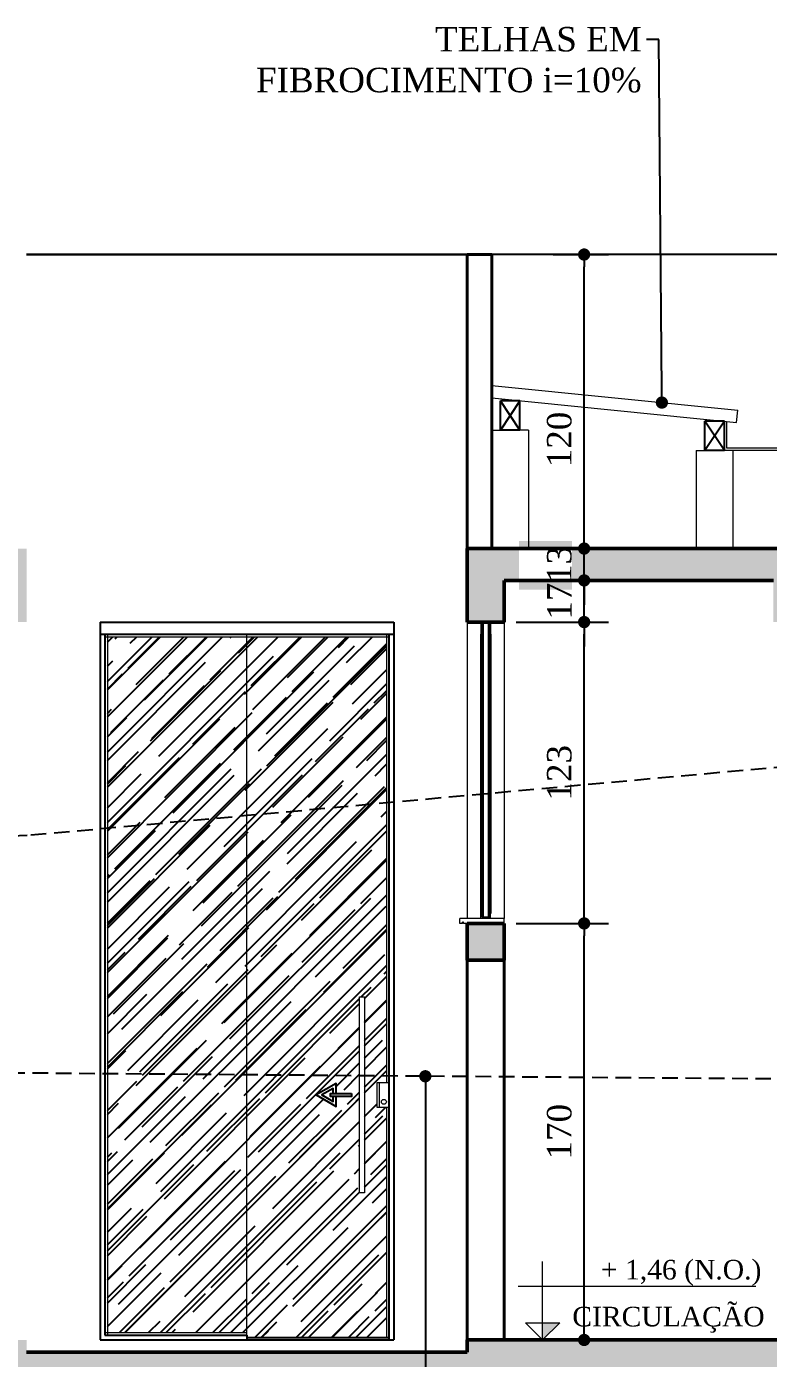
# Model space of a CAD drawing. Header units: millimetres. Extents: x 81693 to 98868, y 6565 to 11437.
# Drawn here: x 91527 to 91830, y 8896 to 9440 of the extents above; entities that cross this region are included whole.
import ezdxf
from ezdxf import colors
from ezdxf.entities.mleader import LeaderData, LeaderLine
from ezdxf.math import Vec2, Vec3

# ---------------------------------------------------------------- set-up
doc = ezdxf.new("R2010")
doc.units = ezdxf.units.MM
doc.linetypes.add('HIDDEN', pattern=[9.525, 6.35, -3.175])
for name, color, linetype, lineweight in [('Cotas', 12, 'Continuous', 5), ('Fachadas - Varanda', 3, 'Continuous', 30), ('Hachura', 1, 'Continuous', 9), ('Parede Baixa', 5, 'Continuous', 50), ('Parede Corte', 4, 'Continuous', 40), ('Pilares Sub-solo', 7, 'Continuous', 70), ('Pisos Externos', 15, 'Continuous', 9), ('Portas - Janelas', 2, 'Continuous', 20)]:
    doc.layers.add(name, color=color, linetype=linetype, lineweight=lineweight)
for name, color, linetype in [('Fechamento Varanda', 3, 'Continuous'), ('Grama', 84, 'Continuous'), ('Piso', 55, 'Continuous'), ('Piso Lay-out', 19, 'Continuous'), ('PN010', 1, 'Continuous'), ('PORTAS', 3, 'Continuous'), ('Portas-Cotas', 2, 'Continuous'), ('Projeção Janela - Viga', 1, 'HIDDEN'), ('Projeção perfil', 74, 'HIDDEN')]:
    doc.layers.add(name, color=color, linetype=linetype)
doc.styles.add('Valéria', font='romantic.ttf', dxfattribs={"height": 10})
doc.styles.add('Valéria1', font='romantic.ttf', dxfattribs={"height": 10})
doc.dimstyles.new('Cota - 50', dxfattribs={"dimtxt": 10, "dimasz": 5, "dimexe": 10, "dimexo": 20, "dimgap": 5, "dimtad": 1, "dimtxsty": 'Valéria', "dimblk": 'DOT', "dimcen": 0, "dimclrd": 12, "dimclre": 12, "dimclrt": 2, "dimazin": 2, "dimtfac": 1, "dimtix": 1, "dimtmove": 0, "dimatfit": 3, "dimldrblk": 'DOT', "dimfxl": 1, "dimarcsym": 0})
pattern_1 = [(95, (24631.961, 6959.92), (14.009465, 11.755338), [1.905, -20.955]), (40, (24631.961, 6959.92), (-16.0018453, 11.017673), [1.524, -16.7640584]), (145.451445, (24633.128, 6960.9), (-1.9923798, 22.77301), [1.619001, -17.8090245]), (91.1842, (24628.37, 6963.513), (22.141024, 16.195341), [2.8575, -31.4325]), (141.635558, (24630.214, 6964.862), (-0.708662, 34.282676), [2.428502, -26.713561]), (36.18415, (24628.37, 6963.513), (-0.708662, 34.282676), [2.285997, -25.145973]), (66, (24631.063, 6964.411), (17.951998, 3.489515), [1.905, -20.955]), (11, (24631.063, 6964.41), (-8.6539927, 17.3941193), [1.524, -16.764]), (116.451445, (24632.559, 6964.702), (9.298005, 20.8836343), [1.619001, -17.808994]), (82.5, (24631.961, 6959.9206), (-5.7605469, 6.19734137), [0, -16.5608, 0, -17.018, 0, -16.8275]), (52.5, (24631.961, 6959.921), (-2.3589727, 11.8087), [0, -9.7028, 0, -16.1798, 0, -6.4135]), (12.5, (24627.956, 6955.9154), (9.9927863, 9.18261956), [0, -6.35, 0, -19.812, 0, -26.289]), (2.5, (24626.16, 6954.119), (8.6763904, 12.2722393), [0, -8.255, 0, -13.1572, 0, -18.669])]

# ---------------------------------------------------------------- blocks, each defined once
blk = doc.blocks.new('_Dot')
at = {"color": 0, "linetype": 'ByBlock', "lineweight": -2}
blk.add_line((-0.5, 0), (-1, 0), dxfattribs=at)
at = {"color": 0, "linetype": 'ByBlock', "const_width": 0.5}
blk.add_lwpolyline([(-0.25, 0, 1), (0.25, 0, 1)], format="xyb", close=True, dxfattribs=at)
blk = doc.blocks.new('*D149')
at = {"layer": 'Cotas', "color": 12, "lineweight": -2, "transparency": 16777216}
for p, q in [((91726.75, 9073.72), (91764.47, 9073.72)), ((91754.47, 8908.72), (91754.47, 9068.72)), ((91726.75, 8903.72), (91764.47, 8903.72))]:
    blk.add_line(p, q, dxfattribs=at)
at = {"layer": 'Defpoints', "color": 0, "transparency": 16777216}
for p in [(91706.75, 9073.72), (91754.47, 9073.72), (91706.75, 8903.72)]:
    blk.add_point(p, dxfattribs=at)
at = {"layer": 'Cotas', "color": 12, "lineweight": -2, "transparency": 16777216, "xscale": 5, "yscale": 5, "zscale": 5}
for p, rotation in [((91754.47, 9073.72), 90), ((91754.47, 8903.72), 270)]:
    blk.add_blockref('_Dot', p, dxfattribs=dict(at, rotation=rotation))
at = {"layer": 'Cotas', "color": 2, "transparency": 16777216, "insert": (91744.36, 8988.72), "char_height": 10, "attachment_point": 5, "rotation": 90, "style": 'Valéria'}
blk.add_mtext('170', dxfattribs=at)
blk = doc.blocks.new('*D150')
at = {"layer": 'Cotas', "color": 12, "lineweight": -2, "transparency": 16777216}
for p, q in [((91726.75, 9196.72), (91764.47, 9196.72)), ((91754.47, 9078.72), (91754.47, 9191.72)), ((91726.75, 9073.72), (91764.47, 9073.72))]:
    blk.add_line(p, q, dxfattribs=at)
at = {"layer": 'Defpoints', "color": 0, "transparency": 16777216}
for p in [(91706.75, 9196.72), (91754.47, 9196.72), (91706.75, 9073.72)]:
    blk.add_point(p, dxfattribs=at)
at = {"layer": 'Cotas', "color": 12, "lineweight": -2, "transparency": 16777216, "xscale": 5, "yscale": 5, "zscale": 5}
for p, rotation in [((91754.47, 9196.72), 90), ((91754.47, 9073.72), 270)]:
    blk.add_blockref('_Dot', p, dxfattribs=dict(at, rotation=rotation))
at = {"layer": 'Cotas', "color": 2, "transparency": 16777216, "insert": (91744.36, 9135.22), "char_height": 10, "attachment_point": 5, "rotation": 90, "style": 'Valéria'}
blk.add_mtext('123', dxfattribs=at)
blk = doc.blocks.new('*D151')
at = {"layer": 'Cotas', "color": 12, "lineweight": -2, "transparency": 16777216}
for p, q in [((91754.47, 9218.72), (91754.47, 9223.72)), ((91741.75, 9213.72), (91764.47, 9213.72)), ((91754.47, 9196.72), (91754.47, 9213.72)), ((91726.75, 9196.72), (91764.47, 9196.72)), ((91754.47, 9191.72), (91754.47, 9186.72))]:
    blk.add_line(p, q, dxfattribs=at)
at = {"layer": 'Defpoints', "color": 0, "transparency": 16777216}
for p in [(91721.75, 9213.72), (91754.47, 9213.72), (91706.75, 9196.72)]:
    blk.add_point(p, dxfattribs=at)
at = {"layer": 'Cotas', "color": 12, "lineweight": -2, "transparency": 16777216, "xscale": 5, "yscale": 5, "zscale": 5}
for p, rotation in [((91754.47, 9213.72), 270), ((91754.47, 9196.72), 90)]:
    blk.add_blockref('_Dot', p, dxfattribs=dict(at, rotation=rotation))
at = {"layer": 'Cotas', "color": 2, "transparency": 16777216, "insert": (91744.36, 9205.22), "char_height": 10, "attachment_point": 5, "rotation": 90, "style": 'Valéria'}
blk.add_mtext('17', dxfattribs=at)
blk = doc.blocks.new('*D152')
at = {"layer": 'Cotas', "color": 12, "lineweight": -2, "transparency": 16777216}
for p, q in [((91754.47, 9231.72), (91754.47, 9236.72)), ((91741.75, 9226.72), (91764.47, 9226.72)), ((91754.47, 9213.72), (91754.47, 9226.72)), ((91741.75, 9213.72), (91764.47, 9213.72)), ((91754.47, 9208.72), (91754.47, 9203.72))]:
    blk.add_line(p, q, dxfattribs=at)
at = {"layer": 'Defpoints', "color": 0, "transparency": 16777216}
for p in [(91721.75, 9226.72), (91754.47, 9226.72), (91721.75, 9213.72)]:
    blk.add_point(p, dxfattribs=at)
at = {"layer": 'Cotas', "color": 12, "lineweight": -2, "transparency": 16777216, "xscale": 5, "yscale": 5, "zscale": 5}
for p, rotation in [((91754.47, 9226.72), 270), ((91754.47, 9213.72), 90)]:
    blk.add_blockref('_Dot', p, dxfattribs=dict(at, rotation=rotation))
at = {"layer": 'Cotas', "color": 2, "transparency": 16777216, "insert": (91744.36, 9220.22), "char_height": 10, "attachment_point": 5, "rotation": 90, "style": 'Valéria'}
blk.add_mtext('13', dxfattribs=at)
blk = doc.blocks.new('*D153')
at = {"layer": 'Cotas', "color": 12, "lineweight": -2, "transparency": 16777216}
for p, q in [((91741.75, 9346.72), (91764.47, 9346.72)), ((91754.47, 9231.72), (91754.47, 9341.72)), ((91741.75, 9226.72), (91764.47, 9226.72))]:
    blk.add_line(p, q, dxfattribs=at)
at = {"layer": 'Defpoints', "color": 0, "transparency": 16777216}
for p in [(91721.75, 9346.72), (91754.47, 9346.72), (91721.75, 9226.72)]:
    blk.add_point(p, dxfattribs=at)
at = {"layer": 'Cotas', "color": 12, "lineweight": -2, "transparency": 16777216, "xscale": 5, "yscale": 5, "zscale": 5}
for p, rotation in [((91754.47, 9346.72), 90), ((91754.47, 9226.72), 270)]:
    blk.add_blockref('_Dot', p, dxfattribs=dict(at, rotation=rotation))
at = {"layer": 'Cotas', "color": 2, "transparency": 16777216, "insert": (91744.36, 9271.23), "char_height": 10, "attachment_point": 5, "rotation": 90, "style": 'Valéria'}
blk.add_mtext('120', dxfattribs=at)

msp = doc.modelspace()

# ---------------------------------------------------------------- hatches: boundary and pattern name
at = {"layer": 'Grama', "transparency": 33554559}
h = msp.add_hatch(dxfattribs=at)
h.set_pattern_fill('AR-RROOF', color=33, scale=0.4, angle=45)
h.set_pattern_definition([(45, (24631.961, 6959.921), (8.6210459, 22.9894557), [152.4, -20.32, 50.8, -10.16]), (45, (24637.924, 6973.068), (-16.7391974, 2.3707876), [30.48, -3.3528, 60.96, -7.62]), (45, (24629.4466, 6969.619), (32.5444482, 42.17128274), [81.28, -14.224, 40.64, -10.16])])
h.paths.add_polyline_path([(91616.754, 9011.9133), (91559.754, 9012.3563), (91559.754, 8906.7156), (91616.754, 8906.7156)])
h.paths.add_polyline_path([(91673.754, 8998.7156), (91669.754, 8998.7156), (91669.754, 9008.7156), (91673.754, 9008.7156), (91673.754, 9011.4703), (91664.754, 9011.5403), (91664.754, 8963.7156), (91662.754, 8963.7156), (91662.754, 9011.5558), (91616.754, 9011.9133), (91616.754, 8905.7156), (91616.754, 8904.7156), (91673.754, 8904.7156)])
h.paths.add_polyline_path([(91653.1394, 8999.0599), (91645.0754, 9003.7156), (91653.1394, 9008.3714), (91653.1394, 9004.2916), (91659.4754, 9004.2916), (91659.4754, 9003.1396), (91653.1394, 9003.1396)], flags=16)
h.paths.add_polyline_path([(91616.754, 9117.8469), (91559.754, 9112.6665), (91559.754, 9012.3563), (91616.754, 9011.9133)])
h.paths.add_polyline_path([(91673.754, 9123.0273), (91616.754, 9117.8469), (91616.754, 9011.9133), (91662.754, 9011.5558), (91662.754, 9043.7156), (91664.754, 9043.7156), (91664.754, 9011.5403), (91673.754, 9011.4703)])
h.paths.add_polyline_path([(91673.754, 9190.7156), (91616.754, 9190.7156), (91616.754, 9117.8469), (91673.754, 9123.0273)])
h.paths.add_polyline_path([(91616.754, 9190.7156), (91559.754, 9190.7156), (91559.754, 9112.6665), (91616.754, 9117.8469)])
at = {"layer": 'Hachura'}
h = msp.add_hatch(dxfattribs=at)
h.set_pattern_fill('EARTH', color=256, scale=2, angle=45)
h.set_pattern_definition([(45, (24631.961, 6959.92), (2e-15, 17.9605122), [12.7, -12.7]), (45, (24628.593, 6963.288), (2e-15, 17.9605122), [12.7, -12.7]), (45, (24625.226, 6966.656), (2e-15, 17.9605122), [12.7, -12.7]), (135, (24625.226, 6968.901), (-17.9605122, 2e-15), [12.7, -12.7]), (135, (24628.593, 6972.268), (-17.9605122, 2e-15), [12.7, -12.7]), (135, (24631.961, 6975.636), (-17.9605122, 2e-15), [12.7, -12.7])])
edge = h.paths.add_edge_path()
edge.add_line((92041.754, 9008.8371), (92011.754, 9008.8371))
edge.add_line((92011.754, 9008.8371), (92011.754, 8763.7156))
edge.add_arc((92011.754, 8757.7156), 6, 42.062441, 90, ccw=False)
edge.add_line((92016.2084, 8761.7353), (92041.754, 8784.787))
edge.add_line((92041.754, 8784.787), (92041.754, 9008.8371))
edge = h.paths.add_edge_path()
edge.add_line((92041.754, 8784.787), (92016.2084, 8761.7353))
edge.add_arc((92011.754, 8757.7156), 6, 0, 42.062441, ccw=False)
edge.add_arc((92011.754, 8757.7156), 6, -90, 0, ccw=False)
edge.add_line((92011.754, 8751.7156), (92011.754, 8748.7156))
edge.add_line((92011.754, 8748.7156), (92011.754, 8705.8223))
edge.add_line((92011.754, 8705.8223), (92041.754, 8705.8223))
edge.add_line((92041.754, 8705.8223), (92041.754, 8784.787))
h.paths.add_polyline_path([(91981.754, 8893.7156), (91854.254, 8893.7156), (91854.254, 8757.7156), (91981.754, 8757.7156)])
h.paths.add_polyline_path([(91824.254, 8893.7156), (91736.754, 8893.7156), (91736.754, 8757.7156), (91824.254, 8757.7156)])
h.paths.add_polyline_path([(91689.649, 8893.7156), (91526.754, 8893.7156), (91526.754, 8756.3139), (91556.2851, 8756.3993), (91689.6994, 8757.4401)])
h.paths.add_polyline_path([(91706.754, 8893.7156), (91689.649, 8893.7156), (91689.6994, 8757.4401), (91706.754, 8757.5732)])
h.paths.add_polyline_path([(91706.754, 8756.8342), (91689.6996, 8756.7849), (91689.7058, 8740.0792), (91706.754, 8740.1612)])
h.paths.add_polyline_path([(91689.6996, 8756.7849), (91556.2851, 8756.3993), (91526.754, 8756.1689), (91526.754, 8739.2953), (91689.7058, 8740.0792)])
h.paths.add_polyline_path([(91689.7058, 8740.0792), (91526.754, 8739.2953), (91526.754, 8705.8223), (91689.7185, 8705.8223)])
h.paths.add_polyline_path([(91706.754, 8757.5732), (91689.6994, 8757.4401), (91689.6996, 8756.7849), (91706.754, 8756.8342)])
h.paths.add_polyline_path([(91706.754, 8740.1612), (91689.7058, 8740.0792), (91689.7185, 8705.8223), (91706.754, 8705.8223)])
h.paths.add_polyline_path([(91824.254, 8757.1737), (91736.754, 8756.9209), (91736.754, 8740.3055), (91824.254, 8740.7264)])
h.paths.add_polyline_path([(91824.254, 8757.7156), (91736.754, 8757.7156), (91736.754, 8756.9209), (91824.254, 8757.1737)])
h.paths.add_polyline_path([(91824.254, 8740.7264), (91736.754, 8740.3055), (91736.754, 8705.8223), (91824.254, 8705.8223)])
h.paths.add_polyline_path([(91981.754, 8757.6289), (91854.254, 8757.2604), (91854.254, 8740.8708), (91981.754, 8741.4841)])
h.paths.add_polyline_path([(91981.754, 8741.4841), (91854.254, 8740.8708), (91854.254, 8705.8223), (91981.754, 8705.8223)])
h.paths.add_polyline_path([(91496.754, 8893.7156), (91406.754, 8893.7156), (91406.754, 8755.9527), (91496.754, 8756.2272)])
h.paths.add_polyline_path([(91496.754, 8755.9348), (91496.754, 8756.2272), (91406.754, 8755.9527), (91406.754, 8755.2327)])
h.paths.add_polyline_path([(91496.754, 8755.9348), (91406.754, 8755.2327), (91406.754, 8738.694), (91496.754, 8739.151)])
h.paths.add_polyline_path([(91496.754, 8739.151), (91406.754, 8738.694), (91406.754, 8705.8223), (91496.754, 8705.8223)])
h.paths.add_polyline_path([(91330.541, 8893.7156), (91034.254, 8893.7156), (91034.254, 8754.8905), (91330.541, 8755.7468)])
edge = h.paths.add_edge_path()
edge.add_arc((91076.2504, 8752.6542), 1.25, 0.446999, 89.73702, ccw=False)
edge.add_line((91077.5004, 8752.6639), (91330.541, 8754.6381))
edge.add_line((91330.541, 8754.6381), (91330.541, 8755.7468))
edge.add_line((91330.541, 8755.7468), (91034.254, 8754.8905))
edge.add_line((91034.254, 8754.8905), (91034.254, 8752.3265))
edge.add_line((91034.254, 8752.3265), (91075.0004, 8752.6444))
edge.add_arc((91076.2504, 8752.6542), 1.25, 89.73702, 180.446999, ccw=False)
edge = h.paths.add_edge_path()
edge.add_line((91330.541, 8754.6381), (91077.5004, 8752.6639))
edge.add_arc((91076.2504, 8752.6542), 1.25, -90.26298, 0.446999, ccw=False)
edge.add_arc((91076.2504, 8752.6542), 1.25, 180.446999, 269.73702, ccw=False)
edge.add_line((91075.0004, 8752.6444), (91034.254, 8752.3265))
edge.add_line((91034.254, 8752.3265), (91034.254, 8736.9261))
edge.add_line((91034.254, 8736.9261), (91215.2328, 8737.7967))
edge.add_arc((91216.4828, 8737.8027), 1.25, 90, 180.275624, ccw=False)
edge.add_arc((91216.4828, 8737.8027), 1.25, 0.275624, 90, ccw=False)
edge.add_line((91217.7328, 8737.8087), (91330.541, 8738.3514))
edge.add_line((91330.541, 8738.3514), (91330.541, 8754.6381))
h.paths.add_polyline_path([(91076.1791, 8737.1278), (91034.254, 8736.9261), (91034.254, 8705.8223), (91076.0354, 8705.8223)])
edge = h.paths.add_edge_path()
edge.add_line((91330.541, 8738.3514), (91217.7328, 8737.8087))
edge.add_arc((91216.4828, 8737.8027), 1.25, -90, 0.275624, ccw=False)
edge.add_arc((91216.4828, 8737.8027), 1.25, 180.275624, 270, ccw=False)
edge.add_line((91215.2328, 8737.7967), (91076.1791, 8737.1278))
edge.add_line((91076.1791, 8737.1278), (91076.0354, 8705.8223))
edge.add_line((91076.0354, 8705.8223), (91330.541, 8705.8223))
edge.add_line((91330.541, 8705.8223), (91330.541, 8738.3514))
h.paths.add_polyline_path([(91376.754, 8755.8659), (91330.541, 8755.7468), (91330.541, 8754.6381), (91376.754, 8754.9596)])
h.paths.add_polyline_path([(91376.754, 8754.9596), (91330.541, 8754.6381), (91330.541, 8738.3514), (91376.754, 8738.5496)])
h.paths.add_polyline_path([(91376.754, 8738.5496), (91330.541, 8738.3514), (91330.541, 8705.8223), (91376.754, 8705.8223)])
h.paths.add_polyline_path([(91376.754, 8893.7156), (91330.541, 8893.7156), (91330.541, 8755.7468), (91376.754, 8755.8659)])
h.paths.add_polyline_path([(91004.254, 8893.7156), (90911.754, 8893.7156), (90911.754, 8754.522), (91004.254, 8754.8038)])
h.paths.add_polyline_path([(91004.254, 8754.8038), (90911.754, 8754.522), (90911.754, 8751.3708), (91004.254, 8752.0925)])
h.paths.add_polyline_path([(91004.254, 8752.0925), (90911.754, 8751.3708), (90911.754, 8736.3127), (91004.254, 8736.7818)])
h.paths.add_polyline_path([(91004.254, 8736.7818), (90911.754, 8736.3127), (90911.754, 8705.8223), (91004.254, 8705.8223)])
edge = h.paths.add_edge_path()
edge.add_line((90881.754, 8893.7156), (90551.754, 8893.7156))
edge.add_line((90551.754, 8893.7156), (90551.754, 8753.496))
edge.add_line((90551.754, 8753.496), (90786.6431, 8754.1749))
edge.add_arc((90787.8931, 8754.1785), 1.25, 89.889028, 180.165594, ccw=False)
edge.add_arc((90787.8931, 8754.1785), 1.25, 0.165594, 89.889028, ccw=False)
edge.add_line((90789.1431, 8754.1821), (90881.754, 8754.4353))
edge.add_line((90881.754, 8754.4353), (90881.754, 8893.7156))
edge = h.paths.add_edge_path()
edge.add_line((90881.754, 8754.4353), (90789.1431, 8754.1821))
edge.add_arc((90787.8931, 8754.1785), 1.25, -90.110972, 0.165594, ccw=False)
edge.add_arc((90787.8931, 8754.1785), 1.25, 180.165594, 269.889028, ccw=False)
edge.add_line((90786.6431, 8754.1749), (90551.754, 8753.496))
edge.add_line((90551.754, 8753.496), (90551.754, 8748.5622))
edge.add_line((90551.754, 8748.5622), (90881.754, 8751.0977))
edge.add_line((90881.754, 8751.0977), (90881.754, 8754.4353))
h.paths.add_polyline_path([(90787.8834, 8749.1785), (90787.8858, 8750.4044), (90551.754, 8748.5622), (90551.754, 8734.605), (90787.8574, 8735.7408)])
h.paths.add_polyline_path([(90787.8574, 8735.7408), (90551.754, 8734.605), (90551.754, 8705.8223), (90787.7995, 8705.8223)])
h.paths.add_polyline_path([(90521.754, 9020.4233), (90491.754, 9020.4233), (90491.754, 8705.8223), (90521.754, 8705.8223)])
at = {"layer": 'Portas - Janelas'}
msp.add_hatch(color=256, dxfattribs=at).paths.add_polyline_path([(91744.5, 8910.7156), (91737.5, 8910.7156), (91737.5, 8903.7156)])
at = {"layer": 'Portas-Cotas'}
h = msp.add_hatch(dxfattribs=at)
h.set_pattern_fill('AR-CONC', color=256, scale=0.1, angle=45)
h.set_pattern_definition(pattern_1)
h.paths.add_polyline_path([(91031.754, 9213.7156), (91386.754, 9213.7156), (91386.754, 9196.7156), (91396.754, 9196.7156), (91396.754, 9213.7156), (91501.754, 9213.7156), (91501.754, 9196.7156), (91526.754, 9196.7156), (91526.754, 9226.7156), (90521.754, 9226.7156), (90521.754, 9196.7156), (90536.754, 9196.7156), (90536.754, 9213.7156), (90886.754, 9213.7156), (90886.754, 9196.7156), (90896.754, 9196.7156), (90896.754, 9213.7156), (91006.754, 9213.7156), (91006.754, 9196.7156), (91031.754, 9196.7156)])
h.paths.add_polyline_path([(92011.754, 9226.7156), (91706.754, 9226.7156), (91706.754, 9196.7156), (91721.754, 9196.7156), (91721.754, 9213.7156), (91831.754, 9213.7156), (91831.754, 9196.7156), (91846.754, 9196.7156), (91846.754, 9213.7156), (91996.754, 9213.7156), (91996.754, 9196.7156), (92011.754, 9196.7156)])
h.paths.add_polyline_path([(91749.463, 9210.0012), (91749.463, 9229.7941), (91727.9097, 9229.7941), (91727.9097, 9210.0012)])
h = msp.add_hatch(dxfattribs=at)
h.set_pattern_fill('AR-CONC', color=256, scale=0.1, angle=45)
h.set_pattern_definition(pattern_1)
h.paths.add_polyline_path([(91721.754, 9073.7156), (91706.754, 9073.7156), (91706.754, 9058.7156), (91721.754, 9058.7156)])
h.paths.add_polyline_path([(92011.754, 9153.7461), (91996.754, 9152.3829), (91996.754, 9008.9601), (92011.754, 9008.8435)])
h.paths.add_polyline_path([(92011.754, 9008.8435), (91996.754, 9008.9601), (91996.754, 8901.7156), (92011.754, 8901.7156)])
edge = h.paths.add_edge_path()
edge.add_line((91854.254, 8893.7156), (91981.754, 8893.7156))
edge.add_line((91981.754, 8893.7156), (91981.754, 8757.7156))
edge.add_line((91981.754, 8757.7156), (92005.754, 8757.7156))
edge.add_arc((92011.754, 8757.7156), 6, 90, 180, ccw=False)
edge.add_line((92011.754, 8763.7156), (92011.754, 8766.7156))
edge.add_line((92011.754, 8766.7156), (92011.754, 8901.7156))
edge.add_line((92011.754, 8901.7156), (91996.754, 8901.7156))
edge.add_line((91996.754, 8901.7156), (91846.754, 8901.7156))
edge.add_line((91846.754, 8901.7156), (91846.754, 8903.7156))
edge.add_line((91846.754, 8903.7156), (91706.754, 8903.7156))
edge.add_line((91706.754, 8903.7156), (91706.754, 8898.7156))
edge.add_line((91706.754, 8898.7156), (91689.6471, 8898.7156))
edge.add_line((91689.6471, 8898.7156), (91689.649, 8893.7156))
edge.add_line((91689.649, 8893.7156), (91706.754, 8893.7156))
edge.add_line((91706.754, 8893.7156), (91706.754, 8757.5732))
edge.add_line((91706.754, 8757.5732), (91725.0135, 8757.7156))
edge.add_line((91725.0135, 8757.7156), (91736.754, 8757.7156))
edge.add_line((91736.754, 8757.7156), (91736.754, 8893.7156))
edge.add_line((91736.754, 8893.7156), (91824.254, 8893.7156))
edge.add_line((91824.254, 8893.7156), (91824.254, 8757.7156))
edge.add_line((91824.254, 8757.7156), (91854.254, 8757.7156))
edge.add_line((91854.254, 8757.7156), (91854.254, 8893.7156))
h.paths.add_polyline_path([(91854.254, 8757.7156), (91824.254, 8757.7156), (91824.254, 8757.1737), (91854.254, 8757.2604)])
h.paths.add_polyline_path([(91854.254, 8757.2604), (91824.254, 8757.1737), (91824.254, 8740.7264), (91854.254, 8740.8708)])
h.paths.add_polyline_path([(91854.254, 8740.8708), (91824.254, 8740.7264), (91824.254, 8705.8223), (91854.254, 8705.8223)])
edge = h.paths.add_edge_path()
edge.add_arc((92011.754, 8757.7156), 6, 180.165594, 270, ccw=False)
edge.add_line((92005.754, 8757.6983), (91981.754, 8757.6289))
edge.add_line((91981.754, 8757.6289), (91981.754, 8741.4841))
edge.add_line((91981.754, 8741.4841), (92011.754, 8741.6284))
edge.add_line((92011.754, 8741.6284), (92011.754, 8751.7156))
h.paths.add_polyline_path([(92011.754, 8741.6284), (91981.754, 8741.4841), (91981.754, 8705.8223), (92011.754, 8705.8223)])
h.paths.add_polyline_path([(91736.754, 8757.7156), (91725.0135, 8757.7156), (91706.754, 8757.5732), (91706.754, 8756.8342), (91736.754, 8756.9209)])
h.paths.add_polyline_path([(91736.754, 8756.9209), (91706.754, 8756.8342), (91706.754, 8740.1612), (91736.754, 8740.3055)])
h.paths.add_polyline_path([(91736.754, 8740.3055), (91706.754, 8740.1612), (91706.754, 8705.8223), (91736.754, 8705.8223)])
h.paths.add_polyline_path([(91526.754, 8739.2953), (91496.754, 8739.151), (91496.754, 8705.8223), (91526.754, 8705.8223)])
h.paths.add_polyline_path([(91526.754, 8756.1689), (91496.754, 8755.9348), (91496.754, 8739.151), (91526.754, 8739.2953)])
h.paths.add_polyline_path([(91526.754, 8756.3139), (91496.754, 8756.2272), (91496.754, 8755.9348), (91526.754, 8756.1689)], flags=17)
h.paths.add_polyline_path([(91526.754, 8893.7156), (91689.649, 8893.7156), (91689.6471, 8898.7156), (91526.754, 8898.7156), (91526.754, 8903.7156), (91330.541, 8903.7156), (91330.541, 8893.7156), (91376.754, 8893.7156), (91376.754, 8755.8659), (91406.754, 8755.9527), (91406.754, 8893.7156), (91496.754, 8893.7156), (91496.754, 8756.2272), (91526.754, 8756.3139)])
h.paths.add_polyline_path([(91406.754, 8755.2327), (91406.754, 8755.9527), (91376.754, 8755.8659), (91376.754, 8754.9596)])
h.paths.add_polyline_path([(91406.754, 8755.2327), (91376.754, 8754.9596), (91376.754, 8738.5496), (91406.754, 8738.694)])
h.paths.add_polyline_path([(91406.754, 8738.694), (91376.754, 8738.5496), (91376.754, 8705.8223), (91406.754, 8705.8223)])
h.paths.add_polyline_path([(91034.254, 8754.8905), (91004.254, 8754.8038), (91004.254, 8752.0925), (91034.254, 8752.3265)])
h.paths.add_polyline_path([(91034.254, 8752.3265), (91004.254, 8752.0925), (91004.254, 8736.7818), (91034.254, 8736.9261)])
h.paths.add_polyline_path([(91034.254, 8736.9261), (91004.254, 8736.7818), (91004.254, 8705.8223), (91034.254, 8705.8223)])
h.paths.add_polyline_path([(91034.254, 8893.7156), (91330.541, 8893.7156), (91330.541, 8903.7156), (90521.754, 8903.7156), (90521.754, 8753.4093), (90551.754, 8753.496), (90551.754, 8893.7156), (90881.754, 8893.7156), (90881.754, 8754.4353), (90911.754, 8754.522), (90911.754, 8893.7156), (91004.254, 8893.7156), (91004.254, 8754.8038), (91034.254, 8754.8905)])
h.paths.add_polyline_path([(90911.754, 8754.522), (90881.754, 8754.4353), (90881.754, 8751.0977), (90911.754, 8751.3708)])
h.paths.add_polyline_path([(90911.754, 8751.3708), (90881.754, 8751.0977), (90881.754, 8736.1684), (90911.754, 8736.3127)])
h.paths.add_polyline_path([(90911.754, 8736.3127), (90881.754, 8736.1684), (90881.754, 8705.8223), (90911.754, 8705.8223)])
h.paths.add_polyline_path([(90551.754, 8734.605), (90521.754, 8734.4606), (90521.754, 8705.8223), (90551.754, 8705.8223)])
h.paths.add_polyline_path([(90551.754, 8748.5622), (90521.754, 8748.3281), (90521.754, 8734.4606), (90551.754, 8734.605)])
h.paths.add_polyline_path([(90551.754, 8753.496), (90521.754, 8753.4093), (90521.754, 8748.3281), (90551.754, 8748.5622)])

# ---------------------------------------------------------------- linework, layer by layer
at = {"layer": 'Fachadas - Varanda'}
msp.add_line((91526.754, 9346.7156), (91706.754, 9346.7156), dxfattribs=at)
at = {"layer": 'Fechamento Varanda'}
for p, q in [((91728.254, 9287.0656), (91720.254, 9287.0656)), ((91720.254, 9275.0656), (91720.254, 9287.0656)), ((91728.254, 9275.0656), (91728.254, 9287.0656)), ((91811.754, 9278.7156), (91803.754, 9278.7156)), ((91803.754, 9266.7156), (91803.754, 9278.7156)), ((91811.754, 9266.7156), (91811.754, 9278.7156)), ((91728.254, 9275.0656), (91720.254, 9275.0656)), ((91811.754, 9266.7156), (91803.754, 9266.7156))]:
    msp.add_line(p, q, dxfattribs=at)
at = {"layer": 'Hachura'}
for p, q in [((91712.254, 9196.7156), (91712.254, 9191.7156)), ((91716.254, 9196.7156), (91716.254, 9191.7156)), ((91712.754, 9191.7156), (91712.254, 9191.7156)), ((91715.754, 9196.2156), (91712.754, 9196.2156)), ((91712.754, 9196.2156), (91712.754, 9191.7156)), ((91713.254, 9196.2156), (91713.254, 9076.2156)), ((91715.254, 9196.2156), (91715.254, 9076.2156)), ((91715.754, 9196.2156), (91715.754, 9191.7156)), ((91715.754, 9191.7156), (91716.254, 9191.7156)), ((91712.254, 9075.7156), (91712.254, 9077.7156)), ((91712.754, 9077.7156), (91712.254, 9077.7156)), ((91712.754, 9076.2156), (91712.754, 9077.7156)), ((91715.754, 9076.2156), (91715.754, 9077.7156)), ((91715.754, 9077.7156), (91716.254, 9077.7156)), ((91716.254, 9075.7156), (91716.254, 9077.7156)), ((91715.754, 9076.2156), (91712.754, 9076.2156)), ((91737.5, 8903.7156), (91737.5, 8935.7156)), ((91727.5, 8925.7156), (91824.5832, 8925.7156)), ((91730.5, 8910.7156), (91744.5, 8910.7156)), ((91730.5, 8910.7156), (91737.5, 8903.7156)), ((91744.5, 8910.7156), (91737.5, 8903.7156))]:
    msp.add_line(p, q, dxfattribs=at)
at = {"layer": 'Parede Baixa'}
for p, q in [((91706.754, 9226.7156), (92011.754, 9226.7156)), ((91706.754, 9196.7156), (91706.754, 9226.7156)), ((91721.754, 9213.7156), (91831.754, 9213.7156)), ((91721.754, 9196.7156), (91721.754, 9213.7156)), ((91721.754, 9196.7156), (91706.754, 9196.7156)), ((91721.754, 9073.7156), (91706.754, 9073.7156)), ((91706.754, 9058.7156), (91706.754, 9073.7156)), ((91721.754, 9058.7156), (91721.754, 9073.7156)), ((91721.754, 9058.7156), (91706.754, 9058.7156)), ((91706.754, 8903.7156), (91846.754, 8903.7156)), ((91706.754, 8903.7156), (91706.754, 8898.7156)), ((91526.754, 8898.7156), (91706.754, 8898.7156))]:
    msp.add_line(p, q, dxfattribs=at)
at = {"layer": 'Parede Corte'}
for p, q in [((91706.754, 9226.7156), (91706.754, 9346.7156)), ((91716.754, 9346.7156), (91706.754, 9346.7156)), ((91716.754, 9226.7156), (91716.754, 9346.7156)), ((91706.754, 8903.7156), (91706.754, 9058.7156)), ((91721.754, 8903.7156), (91721.754, 9058.7156))]:
    msp.add_line(p, q, dxfattribs=at)
at = {"layer": 'Piso'}
for p, q in [((91728.254, 9275.0656), (91720.254, 9287.0656)), ((91728.254, 9287.0656), (91720.254, 9275.0656)), ((91811.754, 9266.7156), (91803.754, 9278.7156)), ((91811.754, 9278.7156), (91803.754, 9266.7156)), ((91712.254, 9191.7156), (91712.254, 9077.7156)), ((91712.754, 9191.7156), (91712.754, 9077.7156)), ((91715.754, 9191.7156), (91715.754, 9077.7156)), ((91716.254, 9191.7156), (91716.254, 9077.7156))]:
    msp.add_line(p, q, dxfattribs=at)
for points in [[(91653.1394, 9004.2916), (91653.1394, 9008.3714), (91645.0754, 9003.7156), (91653.1394, 8999.0599), (91653.1394, 9003.1396)], [(91651.9874, 9004.2916), (91651.9874, 9006.3761), (91647.3794, 9003.7156), (91651.9874, 9001.0552), (91651.9874, 9003.1396)], [(91659.4754, 9004.2916), (91659.4754, 9003.1396), (91650.8354, 9003.1396), (91650.8354, 9004.2916), (91659.4754, 9004.2916)]]:
    msp.add_lwpolyline(points, dxfattribs=at)
at = {"layer": 'Pisos Externos'}
for p, q in [((91559.754, 9191.7156), (91559.754, 8905.7156)), ((91616.754, 8905.7156), (91616.754, 9191.7156)), ((91673.754, 9191.7156), (91673.754, 9008.7156)), ((91558.754, 9190.7156), (91674.754, 9190.7156)), ((91674.754, 9008.7156), (91669.754, 9008.7156)), ((91669.754, 9008.7156), (91669.754, 8998.7156)), ((91670.754, 9008.7156), (91670.754, 8998.7156)), ((91669.754, 8998.7156), (91674.754, 8998.7156)), ((91673.754, 8998.7156), (91673.754, 8904.7156)), ((91664.754, 8963.7156), (91662.754, 8963.7156)), ((91558.754, 8906.7156), (91616.754, 8906.7156))]:
    msp.add_line(p, q, dxfattribs=at)
for points in [[(91662.754, 8963.7156), (91662.754, 9043.7156), (91664.754, 9043.7156)], [(91664.754, 9043.7156), (91664.754, 8963.7156)]]:
    msp.add_lwpolyline(points, dxfattribs=at)
msp.add_circle((91672.6777, 9000.9195), 1, dxfattribs=at)
at = {"layer": 'PN010'}
for p, q in [((91856.754, 9346.7156), (91716.754, 9346.7156)), ((91556.754, 9191.7156), (91676.754, 9191.7156)), ((91558.754, 9191.7156), (91558.754, 8905.7156)), ((91674.754, 9191.7156), (91674.754, 8903.7156)), ((91558.754, 8905.7156), (91616.754, 8905.7156)), ((91616.754, 8905.7156), (91616.754, 8903.7156)), ((91616.754, 8904.7156), (91674.754, 8904.7156))]:
    msp.add_line(p, q, dxfattribs=at)
at = {"layer": 'PORTAS', "color": 2, "linetype": 'Continuous'}
for p, q in [((91556.754, 9196.7156), (91556.754, 8903.7156)), ((91556.754, 9196.7156), (91676.754, 9196.7156)), ((91676.754, 9196.7156), (91676.754, 8903.7156)), ((91556.754, 8903.7156), (91676.754, 8903.7156))]:
    msp.add_line(p, q, dxfattribs=at)
at = {"layer": 'Portas - Janelas'}
for p, q in [((91716.754, 9293.2406), (91817.2514, 9283.1908)), ((91716.754, 9288.2156), (91816.754, 9278.2156)), ((91816.754, 9278.2156), (91817.2514, 9283.1908)), ((91812.754, 9267.7156), (91812.754, 9278.6156)), ((91716.754, 9275.0656), (91720.254, 9275.0656)), ((91731.754, 9275.0656), (91728.254, 9275.0656)), ((91731.754, 9275.0656), (91731.754, 9226.7156)), ((91875.754, 9267.7156), (91812.754, 9267.7156)), ((91800.254, 9266.7156), (91803.754, 9266.7156)), ((91800.254, 9266.7156), (91800.254, 9226.7156)), ((91876.754, 9266.7156), (91811.754, 9266.7156)), ((91815.254, 9266.7156), (91815.254, 9226.7156)), ((91706.754, 9196.7156), (91706.754, 9075.7156)), ((91721.754, 9196.7156), (91721.754, 9075.7156)), ((91703.754, 9073.7156), (91703.754, 9075.7156)), ((91721.754, 9075.7156), (91703.754, 9075.7156)), ((91704.754, 9073.7156), (91703.754, 9073.7156)), ((91705.254, 9074.2156), (91704.754, 9074.2156)), ((91704.754, 9073.7156), (91704.754, 9074.2156)), ((91705.254, 9073.7156), (91705.254, 9074.2156)), ((91706.754, 9073.7156), (91705.254, 9073.7156)), ((91721.754, 9073.7156), (91721.754, 9075.7156))]:
    msp.add_line(p, q, dxfattribs=at)
at = {"layer": 'Projeção Janela - Viga'}
msp.add_line((92011.754, 9008.8435), (90521.754, 9020.4233), dxfattribs=at)
at = {"layer": 'Projeção perfil'}
msp.add_lwpolyline([(90521.754, 9059.8223), (91528.4593, 9109.8223), (92011.754, 9153.7461)], dxfattribs=at)

# ---------------------------------------------------------------- texts
at = {"layer": 'Portas - Janelas', "char_height": 8, "attachment_point": 1}
for s, insert, style in [('+ 1,46 (N.O.)', (91761.3169, 8936.4142), 'Valéria1'), ('CIRCULAÇÃO', (91749.6364, 8917.2612), 'Valéria')]:
    msp.add_mtext(s, dxfattribs=dict(at, insert=insert, style=style))

# ---------------------------------------------------------------- dimensions: what is measured, and where the dimension line sits
at = {"layer": 'Cotas'}
dim = msp.add_linear_dim(base=(91754.4685, 9346.7156), p1=(91721.754, 9226.7156), p2=(91721.754, 9346.7156), angle=90, dimstyle='Cota - 50', override={"dimfxl": 25.4}, dxfattribs=at)
dim.commit()
dim.dimension.update_dxf_attribs({"geometry": '*D153', "text_midpoint": (91754.4685, 9271.2338), "dimtype": 160})
for base, p1, p2, picture, middle in [((91754.4685, 9226.7156), (91721.754, 9213.7156), (91721.754, 9226.7156), '*D152', (91744.365, 9220.2156)), ((91754.4685, 9213.7156), (91706.754, 9196.7156), (91721.754, 9213.7156), '*D151', (91744.365, 9205.2156)), ((91754.4685, 9196.7156), (91706.754, 9073.7156), (91706.754, 9196.7156), '*D150', (91744.365, 9135.2156)), ((91754.4685, 9073.7156), (91706.754, 8903.7156), (91706.754, 9073.7156), '*D149', (91744.3576, 8988.7156))]:
    dim = msp.add_linear_dim(base=base, p1=p1, p2=p2, angle=90, dimstyle='Cota - 50', override={"dimfxl": 25.4}, dxfattribs=at)
    dim.commit()
    dim.dimension.update_dxf_attribs({"geometry": picture, "text_midpoint": middle})

# ---------------------------------------------------------------- leaders
ml = msp.add_multileader_mtext('Standard', dxfattribs=at)
ml.set_content('PERFIL NATURAL DO TERRENO \\PCORTE', color=2, style='Valéria')
ml.set_leader_properties(color=15)
ml.set_arrow_properties(name='DOT')
ml.build(insert=Vec2(0, 0))
ml.multileader.update_dxf_attribs({"dogleg_length": 5, "arrow_head_size": 5})
ctx = ml.context
ctx.base_point, ctx.char_height, ctx.arrow_head_size, ctx.plane_origin = Vec3(91694.7326, 8667.5766), 10, 5, Vec3(91689.7326, 8971.4318)
notes = []
notes.append((ctx, [(0, (1, 1, 0), (91689.7326, 8667.5766), (1, 0), 5, [(0, [(91689.6055, 9011.3471)], 0, [])])]))
ctx.mtext.insert, ctx.mtext.flow_direction = Vec3(91696.7326, 8672.6802), 5
at = {"layer": 'Pilares Sub-solo'}
ml = msp.add_multileader_mtext('Standard', dxfattribs=at)
ml.set_content('TELHAS EM\\PFIBROCIMENTO i=10%', color=2, style='Valéria')
ml.set_leader_properties(color=15)
ml.set_arrow_properties(name='DOT')
ml.build(insert=Vec2(0, 0))
ml.multileader.update_dxf_attribs({"dogleg_length": 5, "arrow_head_size": 5})
ctx = ml.context
ctx.base_point, ctx.char_height, ctx.arrow_head_size, ctx.plane_origin = Vec3(91622.7984, 9434.5125), 10, 5, Vec3(91784.9345, 9326.9296)
ctx.text_align_type = 2
notes.append((ctx, [(0, (1, 1, 0), (91784.9345, 9434.5125), (-1, 0), 5, [(0, [(91786.2208, 9286.2939)], 0, [])])]))
ctx.mtext.insert, ctx.mtext.alignment, ctx.mtext.flow_direction = Vec3(91777.9345, 9439.616), 3, 5
at = {"layer": 'Piso Lay-out'}
ml = msp.add_multileader_mtext('Standard', dxfattribs=at)
ml.set_content('PERFIL NATURAL DO TERRENO\\PFUNDO', color=2, style='Valéria')
ml.set_leader_properties(color=15)
ml.set_arrow_properties(name='DOT')
ml.build(insert=Vec2(0, 0))
ml.multileader.update_dxf_attribs({"dogleg_length": 5, "arrow_head_size": 5})
ctx = ml.context
ctx.base_point, ctx.char_height, ctx.arrow_head_size, ctx.plane_origin = Vec3(91335.541, 8667.5766), 10, 5, Vec3(91329.6577, 8740.2441)
notes.append((ctx, [(0, (1, 1, 0), (91330.541, 8667.5766), (1, 0), 5, [(0, [(91330.541, 9099.9923)], 0, [])])]))
ctx.mtext.insert, ctx.mtext.flow_direction = Vec3(91337.541, 8672.6802), 5
for ctx, leaders in notes:
    for number, flags, end, landing, length, lines in leaders:
        leader = LeaderData()
        leader.index, (leader.has_last_leader_line, leader.has_dogleg_vector, leader.attachment_direction) = number, flags
        leader.last_leader_point, leader.dogleg_vector, leader.dogleg_length = Vec3(end), Vec3(landing), length
        for number, points, colour, breaks in lines:
            line = LeaderLine()
            line.index, line.vertices, line.color, line.breaks = number, Vec3.list(points), colors.encode_raw_color(colour), breaks
            leader.lines.append(line)
        ctx.leaders.append(leader)

doc.saveas('drawing.dxf')
